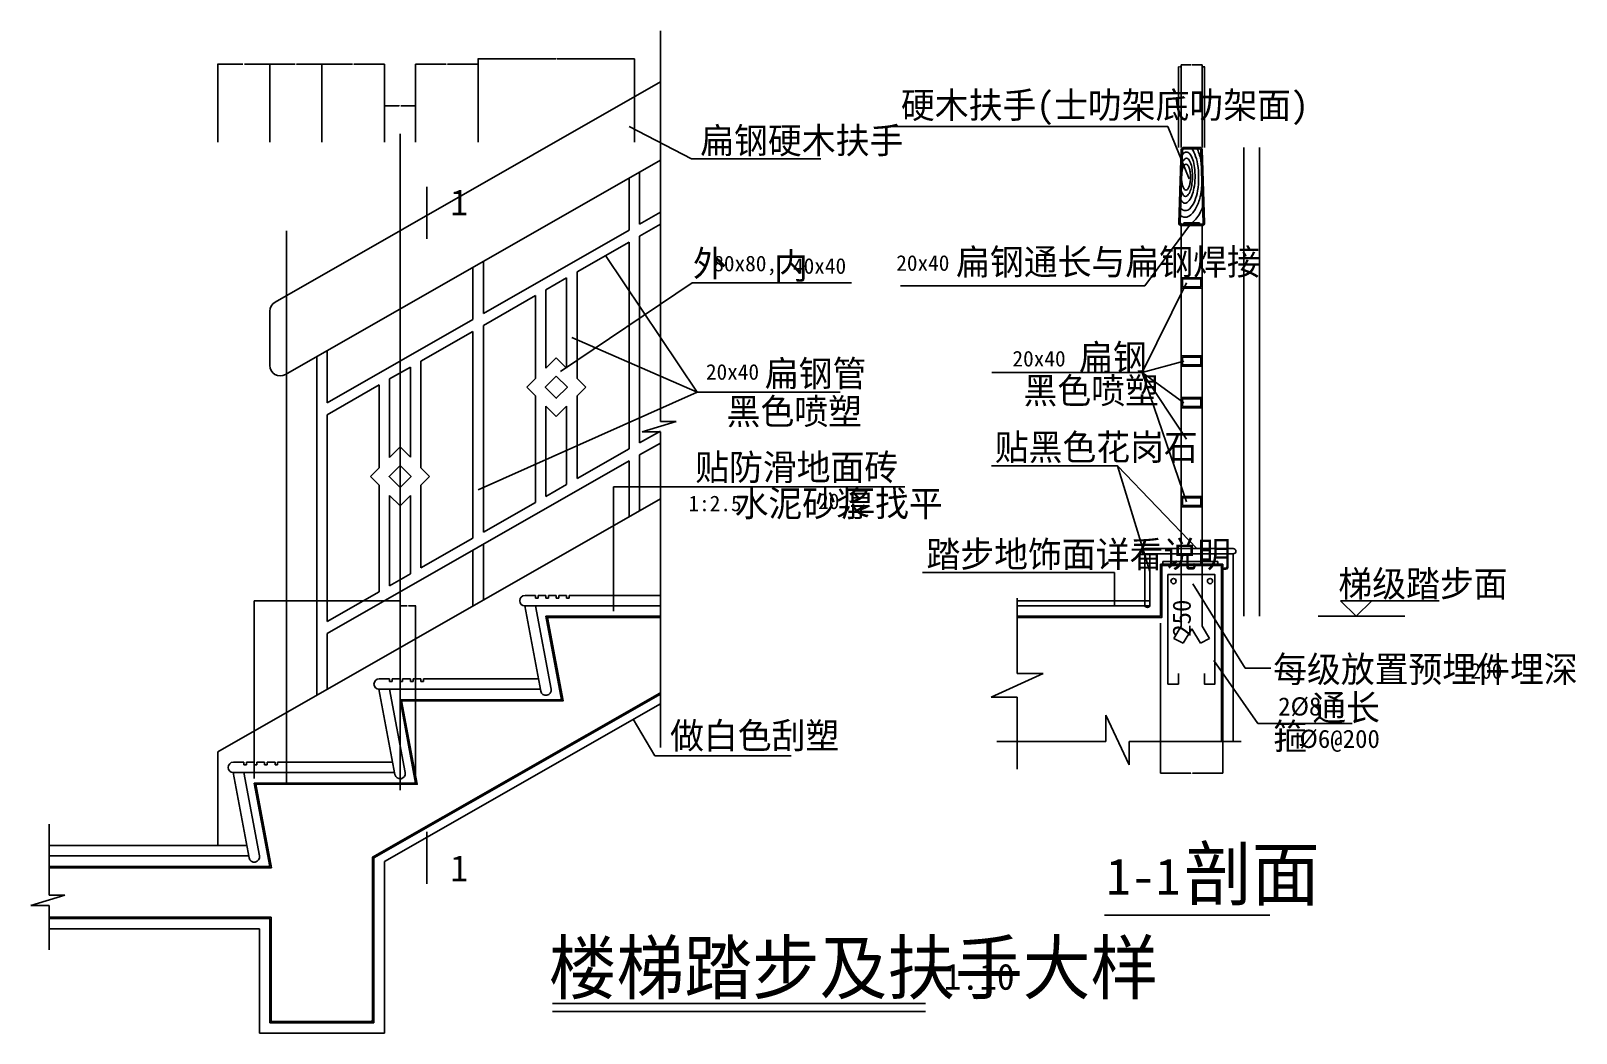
# Model space of a CAD drawing. Header units: metres. Extents: x -5939 to 119, y 80 to 3739.
# Drawn here: x -5939 to -2972, y 80 to 2004 of the extents above; entities that cross this region are included whole.
import ezdxf

# ---------------------------------------------------------------- set-up
doc = ezdxf.new("R2010")
doc.units = ezdxf.units.M
for name, color, linetype in [('LM', 4, 'Continuous'), ('PUB_DIM', 3, 'Continuous'), ('PUB_TEXT', 7, 'Continuous'), ('PUB_WALL', 255, 'Continuous'), ('S_FLOOR', 2, 'Continuous'), ('S_STAIR', 2, 'Continuous'), ('S_SURFACE', 6, 'Continuous'), ('WALL', 254, 'Continuous')]:
    doc.layers.add(name, color=color, linetype=linetype)
doc.dimstyles.get("Standard").update_dxf_attribs({"dimtxt": 2.5, "dimasz": 2.5, "dimexe": 1.25, "dimexo": 0.625, "dimtad": 1, "dimcen": 2.5, "dimazin": 3, "dimtfac": 1, "dimtmove": 0, "dimatfit": 3})
pattern_1 = [(45, (0, 0), (-673.52, 673.52), [])]

# ---------------------------------------------------------------- blocks, each defined once
blk = doc.blocks.new('*D1')
for p, q in [((-5447.73, 720), (-5447.73, 640)), ((-5447.98, 640), (-5448.23, 640)), ((-5447.73, 560), (-5447.73, 640)), ((-5447.73, 640), (-5447.73, 640)), ((-5447.48, 640), (-5447.23, 640))]:
    blk.add_line(p, q)
at = {"layer": 'Defpoints'}
for p in [(-5447.73, 720), (-5447.73, 640), (-5447.73, 560)]:
    blk.add_point(p, dxfattribs=at)
at = {"layer": 'PUB_DIM', "insert": (-5447.73, 641.125), "char_height": 1, "attachment_point": 5}
blk.add_mtext('按设计', dxfattribs=at)
blk = doc.blocks.new('*D2')
for p, q in [((-5371.5, 910), (-5510.25, 910)), ((-5510, 568.82), (-5510, 910)), ((-5229.75, 910), (-5368.5, 910)), ((-5230, 568.82), (-5230, 910))]:
    blk.add_line(p, q)
at = {"layer": 'Defpoints'}
for p in [(-5230, 910), (-5510, 568.82), (-5230, 568.82)]:
    blk.add_point(p, dxfattribs=at)
at = {"layer": 'PUB_DIM', "insert": (-5370, 910), "char_height": 1, "attachment_point": 5}
blk.add_mtext('按设计', dxfattribs=at)
blk = doc.blocks.new('*D3')
for p, q in [((-3770, 867.04), (-3770, 578.67)), ((-3650, 867.04), (-3650, 578.67)), ((-3769.75, 578.67), (-3711.5, 578.67)), ((-3708.5, 578.67), (-3650.25, 578.67))]:
    blk.add_line(p, q)
at = {"layer": 'Defpoints'}
for p in [(-3770, 867.04), (-3650, 867.04), (-3770, 578.67)]:
    blk.add_point(p, dxfattribs=at)
at = {"layer": 'PUB_DIM', "insert": (-3710, 578.67), "char_height": 1, "attachment_point": 5}
blk.add_mtext('120', dxfattribs=at)
blk = doc.blocks.new('*D4')
for p, q in [((-5447.73, 1620), (-5447.73, 1545)), ((-5447.98, 1545), (-5448.23, 1545)), ((-5447.73, 1470), (-5447.73, 1545)), ((-5447.73, 1545), (-5447.73, 1545)), ((-5447.48, 1545), (-5447.23, 1545))]:
    blk.add_line(p, q)
at = {"layer": 'Defpoints'}
for p in [(-5447.73, 1620), (-5447.73, 1545), (-5447.73, 1470)]:
    blk.add_point(p, dxfattribs=at)
at = {"layer": 'PUB_DIM', "insert": (-5447.73, 1546.125), "char_height": 1, "attachment_point": 5}
blk.add_mtext('0', dxfattribs=at)
blk = doc.blocks.new('*D5')
for p, q in [((-5447.73, 1470), (-5447.73, 1420)), ((-5447.98, 1420), (-5448.23, 1420)), ((-5447.73, 1370), (-5447.73, 1420)), ((-5447.73, 1420), (-5447.73, 1420)), ((-5447.48, 1420), (-5447.23, 1420))]:
    blk.add_line(p, q)
at = {"layer": 'Defpoints'}
for p in [(-5447.73, 1470), (-5447.73, 1420), (-5447.73, 1370)]:
    blk.add_point(p, dxfattribs=at)
at = {"layer": 'PUB_DIM', "insert": (-5447.73, 1421.125), "char_height": 1, "attachment_point": 5}
blk.add_mtext('0', dxfattribs=at)
blk = doc.blocks.new('*D6')
for p, q in [((-5447.73, 1370), (-5447.73, 1160)), ((-5447.98, 1160), (-5448.23, 1160)), ((-5447.73, 950), (-5447.73, 1160)), ((-5447.73, 1160), (-5447.73, 1160)), ((-5447.48, 1160), (-5447.23, 1160))]:
    blk.add_line(p, q)
at = {"layer": 'Defpoints'}
for p in [(-5447.73, 1370), (-5447.73, 1160), (-5447.73, 950)]:
    blk.add_point(p, dxfattribs=at)
at = {"layer": 'PUB_DIM', "insert": (-5447.73, 1161.125), "char_height": 1, "attachment_point": 5}
blk.add_mtext('0', dxfattribs=at)
blk = doc.blocks.new('*D7')
for p, q in [((-5447.73, 950), (-5447.73, 885)), ((-5447.98, 885), (-5448.23, 885)), ((-5447.73, 820), (-5447.73, 885)), ((-5447.73, 885), (-5447.73, 885)), ((-5447.48, 885), (-5447.23, 885))]:
    blk.add_line(p, q)
at = {"layer": 'Defpoints'}
for p in [(-5447.73, 950), (-5447.73, 885), (-5447.73, 820)]:
    blk.add_point(p, dxfattribs=at)
at = {"layer": 'PUB_DIM', "insert": (-5447.73, 886.125), "char_height": 1, "attachment_point": 5}
blk.add_mtext('0', dxfattribs=at)
blk = doc.blocks.new('*D8')
for p, q in [((-5447.73, 820), (-5447.73, 770)), ((-5447.98, 770), (-5448.23, 770)), ((-5447.73, 720), (-5447.73, 770)), ((-5447.73, 770), (-5447.73, 770)), ((-5447.48, 770), (-5447.23, 770))]:
    blk.add_line(p, q)
at = {"layer": 'Defpoints'}
for p in [(-5447.73, 820), (-5447.73, 770), (-5447.73, 720)]:
    blk.add_point(p, dxfattribs=at)
at = {"layer": 'PUB_DIM', "insert": (-5447.73, 771.125), "char_height": 1, "attachment_point": 5}
blk.add_mtext('0', dxfattribs=at)
blk = doc.blocks.new('*D9')
for p, q in [((-5447.73, 1620), (-5447.73, 1170)), ((-5447.98, 1170), (-5448.23, 1170)), ((-5447.73, 720), (-5447.73, 1170)), ((-5447.73, 1170), (-5447.73, 1170)), ((-5447.48, 1170), (-5447.23, 1170))]:
    blk.add_line(p, q)
at = {"layer": 'Defpoints'}
for p in [(-5447.73, 1620), (-5447.73, 1170), (-5447.73, 720)]:
    blk.add_point(p, dxfattribs=at)
at = {"layer": 'PUB_DIM', "insert": (-5447.73, 1171.125), "char_height": 1, "attachment_point": 5}
blk.add_mtext('0', dxfattribs=at)
blk = doc.blocks.new('*D10')
for p, q in [((-5216, 900), (-5230.25, 900)), ((-5230, 568.82), (-5230, 900)), ((-5199.75, 900), (-5214, 900)), ((-5200, 568.82), (-5200, 900))]:
    blk.add_line(p, q)
at = {"layer": 'Defpoints'}
for p in [(-5200, 900), (-5230, 568.82), (-5200, 568.82)]:
    blk.add_point(p, dxfattribs=at)
at = {"layer": 'PUB_DIM', "insert": (-5215, 900), "char_height": 1, "attachment_point": 5}
blk.add_mtext('20', dxfattribs=at)
blk = doc.blocks.new('*D11')
for p, q in [((-3688, 1935), (-3690.25, 1935)), ((-3690, 1780), (-3690, 1935)), ((-3684.75, 1935), (-3687, 1935)), ((-3685, 1780), (-3685, 1935))]:
    blk.add_line(p, q)
at = {"layer": 'Defpoints'}
for p in [(-3685, 1935), (-3690, 1780), (-3685, 1780)]:
    blk.add_point(p, dxfattribs=at)
at = {"layer": 'PUB_DIM', "insert": (-3687.5, 1935), "char_height": 1, "attachment_point": 5}
blk.add_mtext('5', dxfattribs=at)
blk = doc.blocks.new('*D12')
for p, q in [((-3711, 1938.67), (-3730.25, 1938.67)), ((-3730, 1780), (-3730, 1938.67)), ((-3689.75, 1938.67), (-3709, 1938.67)), ((-3690, 1780), (-3690, 1938.67))]:
    blk.add_line(p, q)
at = {"layer": 'Defpoints'}
for p in [(-3690, 1938.67), (-3730, 1780), (-3690, 1780)]:
    blk.add_point(p, dxfattribs=at)
at = {"layer": 'PUB_DIM', "insert": (-3710, 1938.67), "char_height": 1, "attachment_point": 5}
blk.add_mtext('40', dxfattribs=at)
blk = doc.blocks.new('*D13')
for p, q in [((-3733, 1935), (-3735.25, 1935)), ((-3735, 1780), (-3735, 1935)), ((-3729.75, 1935), (-3732, 1935)), ((-3730, 1780), (-3730, 1935))]:
    blk.add_line(p, q)
at = {"layer": 'Defpoints'}
for p in [(-3730, 1935), (-3735, 1780), (-3730, 1780)]:
    blk.add_point(p, dxfattribs=at)
at = {"layer": 'PUB_DIM', "insert": (-3732.5, 1935), "char_height": 1, "attachment_point": 5}
blk.add_mtext('5', dxfattribs=at)
blk = doc.blocks.new('*D14')
for p, q in [((-3610, 1780), (-3610, 1705)), ((-3610.25, 1705), (-3610.5, 1705)), ((-3610, 1630), (-3610, 1705)), ((-3610, 1705), (-3610, 1705)), ((-3609.75, 1705), (-3609.5, 1705))]:
    blk.add_line(p, q)
at = {"layer": 'Defpoints'}
for p in [(-3610, 1780), (-3610, 1705), (-3610, 1630)]:
    blk.add_point(p, dxfattribs=at)
at = {"layer": 'PUB_DIM', "insert": (-3610, 1706.125), "char_height": 1, "attachment_point": 5}
blk.add_mtext('0', dxfattribs=at)
blk = doc.blocks.new('*D15')
for p, q in [((-3610, 1630), (-3610, 1580)), ((-3610.25, 1580), (-3610.5, 1580)), ((-3610, 1530), (-3610, 1580)), ((-3610, 1580), (-3610, 1580)), ((-3609.75, 1580), (-3609.5, 1580))]:
    blk.add_line(p, q)
at = {"layer": 'Defpoints'}
for p in [(-3610, 1630), (-3610, 1580), (-3610, 1530)]:
    blk.add_point(p, dxfattribs=at)
at = {"layer": 'PUB_DIM', "insert": (-3610, 1581.125), "char_height": 1, "attachment_point": 5}
blk.add_mtext('0', dxfattribs=at)
blk = doc.blocks.new('*D16')
for p, q in [((-3610, 1530), (-3610, 1320)), ((-3610.25, 1320), (-3610.5, 1320)), ((-3610, 1110), (-3610, 1320)), ((-3610, 1320), (-3610, 1320)), ((-3609.75, 1320), (-3609.5, 1320))]:
    blk.add_line(p, q)
at = {"layer": 'Defpoints'}
for p in [(-3610, 1530), (-3610, 1320), (-3610, 1110)]:
    blk.add_point(p, dxfattribs=at)
at = {"layer": 'PUB_DIM', "insert": (-3610, 1321.125), "char_height": 1, "attachment_point": 5}
blk.add_mtext('0', dxfattribs=at)
blk = doc.blocks.new('*D17')
for p, q in [((-3610, 1110), (-3610, 1045)), ((-3610.25, 1045), (-3610.5, 1045)), ((-3610, 980), (-3610, 1045)), ((-3610, 1045), (-3610, 1045)), ((-3609.75, 1045), (-3609.5, 1045))]:
    blk.add_line(p, q)
at = {"layer": 'Defpoints'}
for p in [(-3610, 1110), (-3610, 1045), (-3610, 980)]:
    blk.add_point(p, dxfattribs=at)
at = {"layer": 'PUB_DIM', "insert": (-3610, 1046.125), "char_height": 1, "attachment_point": 5}
blk.add_mtext('0', dxfattribs=at)
blk = doc.blocks.new('*D18')
for p, q in [((-3610, 980), (-3610, 930)), ((-3610.25, 930), (-3610.5, 930)), ((-3610, 880), (-3610, 930)), ((-3610, 930), (-3610, 930)), ((-3609.75, 930), (-3609.5, 930))]:
    blk.add_line(p, q)
at = {"layer": 'Defpoints'}
for p in [(-3610, 980), (-3610, 930), (-3610, 880)]:
    blk.add_point(p, dxfattribs=at)
at = {"layer": 'PUB_DIM', "insert": (-3610, 931.125), "char_height": 1, "attachment_point": 5}
blk.add_mtext('0', dxfattribs=at)
blk = doc.blocks.new('*D19')
for p, q in [((-3580, 1780), (-3580, 1330)), ((-3580.25, 1330), (-3580.5, 1330)), ((-3580, 880), (-3580, 1330)), ((-3580, 1330), (-3580, 1330)), ((-3579.75, 1330), (-3579.5, 1330))]:
    blk.add_line(p, q)
at = {"layer": 'Defpoints'}
for p in [(-3580, 1780), (-3580, 1330), (-3580, 880)]:
    blk.add_point(p, dxfattribs=at)
at = {"layer": 'PUB_DIM', "insert": (-3580, 1331.125), "char_height": 1, "attachment_point": 5}
blk.add_mtext('0', dxfattribs=at)
blk = doc.blocks.new('*D20')
for p, q in [((-4931, 1950), (-5080.25, 1950)), ((-5080, 1790), (-5080, 1950)), ((-4779.75, 1950), (-4929, 1950)), ((-4780, 1790), (-4780, 1950))]:
    blk.add_line(p, q)
at = {"layer": 'Defpoints'}
for p in [(-4780, 1950), (-5080, 1790), (-4780, 1790)]:
    blk.add_point(p, dxfattribs=at)
at = {"layer": 'PUB_DIM', "insert": (-4930, 1950), "char_height": 1, "attachment_point": 5}
blk.add_mtext('级宽', dxfattribs=at)
blk = doc.blocks.new('*D21')
for p, q in [((-5141.5, 1940), (-5200.25, 1940)), ((-5200, 1790), (-5200, 1940)), ((-5079.75, 1940), (-5138.5, 1940)), ((-5080, 1790), (-5080, 1940))]:
    blk.add_line(p, q)
at = {"layer": 'Defpoints'}
for p in [(-5080, 1940), (-5200, 1790), (-5080, 1790)]:
    blk.add_point(p, dxfattribs=at)
at = {"layer": 'PUB_DIM', "insert": (-5140, 1940), "char_height": 1, "attachment_point": 5}
blk.add_mtext('110', dxfattribs=at)
blk = doc.blocks.new('*D22')
for p, q in [((-5231.5, 1860), (-5260.25, 1860)), ((-5260, 1790), (-5260, 1860)), ((-5199.75, 1860), (-5228.5, 1860)), ((-5200, 1790), (-5200, 1860))]:
    blk.add_line(p, q)
at = {"layer": 'Defpoints'}
for p in [(-5200, 1860), (-5260, 1790), (-5200, 1790)]:
    blk.add_point(p, dxfattribs=at)
at = {"layer": 'PUB_DIM', "insert": (-5230, 1860), "char_height": 1, "attachment_point": 5}
blk.add_mtext('按设计', dxfattribs=at)
blk = doc.blocks.new('*D23')
for p, q in [((-5321.5, 1940), (-5380.25, 1940)), ((-5380, 1790), (-5380, 1940)), ((-5259.75, 1940), (-5318.5, 1940)), ((-5260, 1790), (-5260, 1940))]:
    blk.add_line(p, q)
at = {"layer": 'Defpoints'}
for p in [(-5260, 1940), (-5380, 1790), (-5260, 1790)]:
    blk.add_point(p, dxfattribs=at)
at = {"layer": 'PUB_DIM', "insert": (-5320, 1940), "char_height": 1, "attachment_point": 5}
blk.add_mtext('110', dxfattribs=at)
blk = doc.blocks.new('*D24')
for p, q in [((-5431.5, 1940), (-5480.25, 1940)), ((-5480, 1790), (-5480, 1940)), ((-5379.75, 1940), (-5428.5, 1940)), ((-5380, 1790), (-5380, 1940))]:
    blk.add_line(p, q)
at = {"layer": 'Defpoints'}
for p in [(-5380, 1940), (-5480, 1790), (-5380, 1790)]:
    blk.add_point(p, dxfattribs=at)
at = {"layer": 'PUB_DIM', "insert": (-5430, 1940), "char_height": 1, "attachment_point": 5}
blk.add_mtext('100', dxfattribs=at)
blk = doc.blocks.new('*D25')
for p, q in [((-5531.5, 1940), (-5580.25, 1940)), ((-5580, 1790), (-5580, 1940)), ((-5479.75, 1940), (-5528.5, 1940)), ((-5480, 1790), (-5480, 1940))]:
    blk.add_line(p, q)
at = {"layer": 'Defpoints'}
for p in [(-5480, 1940), (-5580, 1790), (-5480, 1790)]:
    blk.add_point(p, dxfattribs=at)
at = {"layer": 'PUB_DIM', "insert": (-5530, 1940), "char_height": 1, "attachment_point": 5}
blk.add_mtext('100', dxfattribs=at)

msp = doc.modelspace()

# ---------------------------------------------------------------- hatches: boundary and pattern name
at = {"layer": 'S_SURFACE'}
h = msp.add_hatch(dxfattribs=at)
h.set_pattern_fill('AN31C', scale=300)
h.set_pattern_definition(pattern_1)
h.paths.add_polyline_path([(-3650, 849.42), (-3690, 913.58), (-3690, 861.38), (-3675.51, 837.24), (-3693.22, 828.39), (-3709.73, 855.92), (-3726.37, 828.19), (-3744.49, 837.24), (-3730, 861.38), (-3730, 980), (-3770, 980), (-3770, 880), (-4045, 880), (-4045, 770), (-3995, 770), (-4095, 725), (-4045, 725), (-4045, 640), (-3875, 640), (-3875, 690), (-3830, 595), (-3830, 640), (-3650, 640)])
h.paths.add_polyline_path([(-3650, 980), (-3690, 980), (-3690, 913.58), (-3650, 849.42)])
h = msp.add_hatch(dxfattribs=at)
h.set_pattern_fill('AR-SAND', scale=10)
h.paths.add_polyline_path([(-4970, 900), (-4940, 740, -1), (-4959.66, 736.31), (-4960.35, 740), (-5250, 740), (-5220, 580, -1), (-5239.66, 576.31), (-5240.35, 580), (-5530, 580), (-5500, 420, -1), (-5519.66, 416.31), (-5520.35, 420), (-5903.72, 420), (-5903.72, 400), (-5480, 400), (-5510, 560), (-5200, 560), (-5230, 720), (-4920, 720), (-4950, 880), (-4730, 880), (-4730, 900)])
h = msp.add_hatch(dxfattribs=at)
h.set_pattern_fill('AN31C', scale=300)
h.set_pattern_definition(pattern_1)
h.paths.add_polyline_path([(-5280, 416.25), (-4730, 730.54), (-4730, 880), (-4950, 880), (-4920, 720), (-5230, 720), (-5200, 560), (-5510, 560), (-5480, 400), (-5903.72, 400), (-5903.72, 345), (-5873.72, 345), (-5938.72, 325), (-5903.72, 325), (-5903.72, 300), (-5480, 300), (-5480, 100), (-5280, 100)])
h = msp.add_hatch(dxfattribs=at)
h.set_pattern_fill('AR-SAND', scale=10)
h.paths.add_polyline_path([(-4851.78, 642.52), (-4859.95, 656.28), (-5280, 416.25), (-5280, 100), (-5480, 100), (-5480, 300), (-5903.72, 300), (-5903.72, 280), (-5500, 280), (-5500, 80), (-5260, 80), (-5260, 409.25)])
h.paths.add_polyline_path([(-4730, 712.11), (-4730, 730.54), (-4859.95, 656.28), (-4851.78, 642.52)])

# ---------------------------------------------------------------- linework, layer by layer
for points in [[(-3877.14, 306.59), (-3560, 306.59)], [(-4937.14, 136.59), (-4220.82, 136.59)], [(-4937.14, 121.45), (-4220.82, 121.45)]]:
    msp.add_lwpolyline(points)
at = {"layer": 'LM'}
for p in [(-4730, 1105.71), (-5580, 440)]:
    msp.add_line(p, (-5580, 620), dxfattribs=at)
msp.add_lwpolyline([(-3402.05, 674.15), (-3582.84, 674.15), (-3667.36, 795.02)], dxfattribs=at)
at = {"layer": 'PUB_DIM'}
for p, q in [((-3234.84, 910), (-3424.08, 910)), ((-3394.08, 880), (-3424.08, 910)), ((-3364.08, 910), (-3394.08, 880)), ((-3300.85, 880), (-3466.88, 880))]:
    msp.add_line(p, q, dxfattribs=at)
for points in [[(-5178.43, 1704.52), (-5178.43, 1604.52)], [(-5178.43, 366.56), (-5178.43, 466.56)]]:
    msp.add_lwpolyline(points, dxfattribs=at)
at = {"layer": 'PUB_WALL'}
msp.add_lwpolyline([(-3694.84, 1777.5), (-3725, 1777.5, 0.4), (-3727.5, 1775.09), (-3732.33, 1635.09, 0.42), (-3729.83, 1632.5), (-3690.17, 1632.5, 0.42), (-3687.67, 1635.08), (-3692.34, 1775.08, 0.4)], format="xyb", close=True, dxfattribs=at)
for points in [[(-3727.5, 1512.5), (-3727.5, 1527.5), (-3692.5, 1527.5), (-3692.5, 1512.5)], [(-3727.5, 1377.5), (-3692.5, 1377.5), (-3692.5, 1362.5), (-3727.5, 1362.5)], [(-3727.5, 1282.5), (-3727.5, 1297.5), (-3692.5, 1297.5), (-3692.5, 1282.5)], [(-3727.5, 1092.5), (-3727.5, 1107.5), (-3692.5, 1107.5), (-3692.5, 1092.5)]]:
    msp.add_lwpolyline(points, close=True, dxfattribs=at)
for points in [[(-4045, 877.5), (-3767.5, 877.5), (-3767.5, 977.5), (-3652.5, 977.5), (-3652.5, 640)], [(-4730, 877.5), (-4946.99, 877.5), (-4916.99, 717.5), (-5226.99, 717.5), (-5196.99, 557.5), (-5506.99, 557.5), (-5476.99, 397.5), (-5903.72, 397.5)], [(-4730, 877.5), (-4946.99, 877.5), (-4916.99, 717.5), (-5226.99, 717.5), (-5196.99, 557.5), (-5506.99, 557.5), (-5476.99, 397.5), (-5903.72, 397.5)], [(-4730, 877.5), (-4946.99, 877.5), (-4916.99, 717.5), (-5226.99, 717.5), (-5196.99, 557.5), (-5506.99, 557.5), (-5476.99, 397.5), (-5903.72, 397.5)], [(-4731.24, 732.71), (-5282.5, 417.7), (-5282.5, 102.5), (-5477.5, 102.5), (-5477.5, 302.5), (-5903.72, 302.5)]]:
    msp.add_lwpolyline(points, dxfattribs=at)
at = {"layer": 'S_FLOOR'}
for p, q in [((-3730, 1775.17), (-3734.82, 1635.17)), ((-3694.84, 1780), (-3725, 1780)), ((-3685.18, 1635.17), (-3689.84, 1775.17)), ((-3729.83, 1630), (-3690.17, 1630)), ((-3730, 1530), (-3690, 1530)), ((-3730, 1510), (-3730, 1530)), ((-3690, 1530), (-3690, 1510)), ((-3690, 1510), (-3730, 1510)), ((-3730, 1360), (-3730, 1380)), ((-3730, 1380), (-3690, 1380)), ((-3690, 1380), (-3690, 1360)), ((-3690, 1360), (-3730, 1360)), ((-3730, 1300), (-3690, 1300)), ((-3730, 1280), (-3730, 1300)), ((-3690, 1280), (-3730, 1280)), ((-3690, 1300), (-3690, 1280)), ((-3730, 1110), (-3690, 1110)), ((-3730, 1090), (-3730, 1110)), ((-3690, 1110), (-3690, 1090)), ((-3690, 1090), (-3730, 1090)), ((-3770, 980), (-3770, 880)), ((-3650, 980), (-3770, 980)), ((-3650, 980), (-3650, 640)), ((-4045, 880), (-3770, 880))]:
    msp.add_line(p, q, dxfattribs=at)
for centre, start, end in [((-3725, 1775), 90, 178.03), ((-3694.84, 1775), 1.91, 90), ((-3729.83, 1635), 178.03, 270), ((-3690.17, 1635), 270, 1.91)]:
    msp.add_arc(centre, 5, start, end, dxfattribs=at)
at = {"layer": 'S_STAIR'}
for p, q in [((-4950, 880), (-4920, 720)), ((-4730, 880), (-4950, 880)), ((-5280, 416.25), (-4730, 730.54)), ((-5230, 720), (-5200, 560)), ((-4920, 720), (-5230, 720)), ((-5200, 560), (-5510, 560)), ((-5510, 560), (-5480, 400)), ((-5280, 100), (-5280, 416.25)), ((-5480, 400), (-5903.72, 400)), ((-5480, 300), (-5903.72, 300)), ((-5480, 300), (-5480, 100)), ((-5480, 100), (-5280, 100))]:
    msp.add_line(p, q, dxfattribs=at)
at = {"layer": 'S_SURFACE'}
for p, q in [((-4730, 1254.11), (-4730, 2003.69)), ((-4730, 1905.71), (-5469.92, 1482.9)), ((-4670, 1758.02), (-4790, 1820)), ((-3755.75, 1820), (-4295, 1820)), ((-3755.75, 1820), (-3715, 1720)), ((-5230, 1806), (-5230, 546)), ((-4730, 1755.71), (-5450.08, 1344.24)), ((-4422.28, 1758.02), (-4670, 1758.02)), ((-4790, 1721.43), (-4790, 1621.43)), ((-4770, 1732.86), (-4770, 1632.86)), ((-4730, 1655.71), (-4770, 1632.86)), ((-4730, 1632.68), (-4770, 1609.82)), ((-3800, 1514.17), (-3710, 1635)), ((-3725, 1635), (-3695, 1635)), ((-3725, 1630), (-3725, 1635)), ((-3695, 1635), (-3695, 1630)), ((-4790, 1621.43), (-5070, 1461.43)), ((-4770, 1609.82), (-4770, 1212.86)), ((-3730, 1630), (-3730, 1010)), ((-3695, 1630), (-3725, 1630)), ((-3690, 1630), (-3690, 1010)), ((-4790, 1598.39), (-4890, 1541.25)), ((-4790, 1598.39), (-4790, 1201.43)), ((-5090, 1550), (-5090, 1450)), ((-5070, 1561.43), (-5070, 1461.43)), ((-4659.27, 1310.27), (-4835.62, 1572.33)), ((-4910, 1529.82), (-4950, 1506.96)), ((-4668.78, 1519.87), (-4921.87, 1349.93)), ((-4910, 1356.63), (-4910, 1529.82)), ((-4890, 1336.63), (-4890, 1541.25)), ((-4668.78, 1519.87), (-4363.1, 1519.87)), ((-4269.05, 1514.17), (-3800, 1514.17)), ((-3720, 1520), (-3805.22, 1347.78)), ((-4970, 1495.54), (-5070, 1438.39)), ((-4970, 1336.33), (-4970, 1495.54)), ((-4950, 1506.96), (-4950, 1356.33)), ((-5480, 1361.61), (-5480, 1465.54)), ((-5090, 1450), (-5370, 1290)), ((-5090, 1426.96), (-5190, 1369.82)), ((-5090, 1426.96), (-5090, 1030)), ((-5070, 1438.39), (-5070, 1041.43)), ((-4659.27, 1310.27), (-4899.78, 1415.22)), ((-5390, 1378.57), (-5390, 728.57)), ((-5370, 1290), (-5370, 1390)), ((-5190, 1165.2), (-5190, 1369.82)), ((-4929.85, 1376.48), (-4950, 1356.33)), ((-4910, 1356.63), (-4929.85, 1376.48)), ((-3805.22, 1347.78), (-3725, 1370)), ((-5210, 1358.39), (-5250, 1335.54)), ((-5250, 1335.54), (-5250, 1184.9)), ((-5210, 1185.2), (-5210, 1358.39)), ((-4970, 1336.33), (-4986.42, 1319.91)), ((-4873.28, 1319.91), (-4890, 1336.63)), ((-3805.22, 1347.78), (-4093.7, 1347.78)), ((-3720, 1220), (-3805.22, 1347.78)), ((-3805.22, 1347.78), (-3725, 1290)), ((-3805.22, 1347.78), (-3720, 1100)), ((-5270, 1324.11), (-5370, 1266.96)), ((-5270, 1164.9), (-5270, 1324.11)), ((-4659.27, 1310.27), (-5079.79, 1122.66)), ((-4986.42, 1319.91), (-4970, 1303.49)), ((-4890, 1303.2), (-4873.28, 1319.91)), ((-4659.27, 1310.27), (-4384.91, 1310.27)), ((-4970, 1098.57), (-4970, 1303.49)), ((-4950, 1283.49), (-4929.85, 1263.34)), ((-4950, 1283.49), (-4950, 1110)), ((-4929.85, 1263.34), (-4910, 1283.2)), ((-4910, 1132.86), (-4910, 1283.2)), ((-4890, 1144.29), (-4890, 1303.2)), ((-5370, 870), (-5370, 1266.96)), ((-4765, 1234.11), (-4700, 1254.11)), ((-4700, 1254.11), (-4730, 1254.11)), ((-4730, 1235.71), (-4770, 1212.86)), ((-4730, 1234.11), (-4765, 1234.11)), ((-4730, 628.33), (-4730, 1234.11)), ((-5229.85, 1205.05), (-5250, 1184.9)), ((-5210, 1185.2), (-5229.85, 1205.05)), ((-4790, 1201.43), (-4890, 1144.29)), ((-4730, 1212.68), (-4770, 1189.82)), ((-4770, 1189.82), (-4770, 1082.86)), ((-4790, 1178.39), (-5370, 846.96)), ((-5270, 1164.9), (-5286.42, 1148.48)), ((-5173.28, 1148.48), (-5190, 1165.2)), ((-4790, 1178.39), (-4790, 1071.43)), ((-3852.21, 1168.93), (-4094.57, 1168.93)), ((-3852.21, 1168.93), (-3790, 966)), ((-3700, 1010), (-3852.21, 1168.93)), ((-5286.42, 1148.48), (-5270, 1132.06)), ((-5270, 927.14), (-5270, 1132.06)), ((-5190, 1131.77), (-5173.28, 1148.48)), ((-5190, 972.86), (-5190, 1131.77)), ((-4910, 1132.86), (-4950, 1110)), ((-4260.73, 1128.35), (-4820, 1128.35)), ((-4820, 890), (-4820, 1128.35)), ((-5250, 1112.06), (-5250, 938.57)), ((-5250, 1112.06), (-5229.85, 1091.91)), ((-5229.85, 1091.91), (-5210, 1111.77)), ((-5210, 961.43), (-5210, 1111.77)), ((-4970, 1098.57), (-5070, 1041.43)), ((-5090, 1030), (-5190, 972.86)), ((-5070, 1018.39), (-5070, 911.43)), ((-3630, 1010), (-3800, 1010)), ((-3730, 1010), (-3730, 861.38)), ((-3690, 1010), (-3690, 861.38)), ((-5090, 1006.96), (-5090, 900)), ((-3630, 1000), (-3800, 1000)), ((-3800, 1000), (-3800, 902)), ((-3790, 902), (-3790, 1000)), ((-3765, 985), (-3660, 985)), ((-3765, 980), (-3765, 985)), ((-3660, 985), (-3660, 980)), ((-3630, 640), (-3630, 1000)), ((-5210, 961.43), (-5250, 938.57)), ((-4226.62, 964.18), (-3858.42, 964.18)), ((-3858.42, 964.18), (-3858.42, 900)), ((-5270, 927.14), (-5370, 870)), ((-4990, 920), (-4970, 920)), ((-4970, 920), (-4970, 915)), ((-4965, 920), (-4950, 920)), ((-4965, 915), (-4965, 920)), ((-4950, 920), (-4950, 915)), ((-4945, 915), (-4945, 920)), ((-4945, 920), (-4930, 920)), ((-4930, 920), (-4930, 915)), ((-4925, 920), (-4910, 920)), ((-4925, 915), (-4925, 920)), ((-4910, 920), (-4910, 915)), ((-4730, 920), (-4905, 920)), ((-4905, 915), (-4905, 920)), ((-3606.97, 780.4), (-3707.92, 942.32)), ((-4990.35, 900.01), (-4959.66, 736.31)), ((-4730, 900), (-4990, 900)), ((-4970, 915), (-4965, 915)), ((-4970, 900), (-4940, 740)), ((-4950, 915), (-4945, 915)), ((-4930, 915), (-4925, 915)), ((-4910, 915), (-4905, 915)), ((-4045, 915), (-4045, 770)), ((-4045, 910), (-3790, 910)), ((-4045, 900), (-3789.58, 900)), ((-3790.42, 900), (-3790, 900)), ((-3730, 861.38), (-3744.49, 837.24)), ((-3690, 861.38), (-3675.51, 837.24)), ((-5370, 740), (-5370, 846.96)), ((-3744.49, 837.24), (-3726.37, 828.19)), ((-3726.37, 828.19), (-3709.73, 855.92)), ((-3693.22, 828.39), (-3709.73, 855.92)), ((-3675.51, 837.24), (-3693.22, 828.39)), ((-3558.2, 780.4), (-3606.97, 780.4)), ((-5270, 760), (-5250, 760)), ((-5250, 760), (-5250, 755)), ((-5250, 755), (-5245, 755)), ((-5245, 760), (-5230, 760)), ((-5245, 755), (-5245, 760)), ((-5230, 760), (-5230, 755)), ((-5230, 755), (-5225, 755)), ((-5225, 760), (-5210, 760)), ((-5225, 755), (-5225, 760)), ((-5210, 760), (-5210, 755)), ((-5210, 755), (-5205, 755)), ((-5205, 760), (-5190, 760)), ((-5205, 755), (-5205, 760)), ((-5190, 760), (-5190, 755)), ((-5190, 755), (-5185, 755)), ((-4964.1, 760), (-5185, 760)), ((-5185, 755), (-5185, 760)), ((-3995, 770), (-4095, 725)), ((-4045, 770), (-3995, 770)), ((-5270.35, 740.01), (-5239.66, 576.31)), ((-4960.35, 740), (-5270, 740)), ((-5260, 409.25), (-4730, 712.11)), ((-5250, 740), (-5220, 580)), ((-4095, 725), (-4045, 725)), ((-4045, 725), (-4045, 586.67)), ((-3875, 690), (-3830, 595)), ((-3875, 640), (-3875, 690)), ((-4740.48, 612.37), (-4782.03, 682.38)), ((-4084.31, 640), (-3875, 640)), ((-3830, 640), (-3615, 640)), ((-3830, 595), (-3830, 640)), ((-5550, 600), (-5530, 600)), ((-5530, 600), (-5530, 595)), ((-5530, 595), (-5525, 595)), ((-5525, 595), (-5525, 600)), ((-5525, 600), (-5510, 600)), ((-5510, 600), (-5510, 595)), ((-5510, 595), (-5505, 595)), ((-5505, 600), (-5490, 600)), ((-5505, 595), (-5505, 600)), ((-5490, 600), (-5490, 595)), ((-5490, 595), (-5485, 595)), ((-5485, 595), (-5485, 600)), ((-5485, 600), (-5470, 600)), ((-5470, 600), (-5470, 595)), ((-5470, 595), (-5465, 595)), ((-5244.1, 600), (-5465, 600)), ((-5465, 595), (-5465, 600)), ((-4740.48, 612.37), (-4478.87, 612.37)), ((-5550.35, 580.01), (-5519.66, 416.31)), ((-5240.35, 580), (-5550, 580)), ((-5530, 580), (-5500, 420)), ((-5903.72, 345), (-5903.72, 480.94)), ((-5524.1, 440), (-5903.72, 440)), ((-5520.35, 420), (-5903.72, 420)), ((-5260, 80), (-5260, 409.25)), ((-5938.72, 325), (-5873.72, 345)), ((-5873.72, 345), (-5903.72, 345)), ((-5903.72, 325), (-5938.72, 325)), ((-5903.72, 240), (-5903.72, 325)), ((-5500, 280), (-5903.72, 280)), ((-5500, 280), (-5500, 80)), ((-5500, 80), (-5260, 80))]:
    msp.add_line(p, q, dxfattribs=at)
for points in [[(-3708.4, 1722.33, 0.03), (-3709.03, 1737.37, 0.05), (-3711.3, 1748.35, 0.09), (-3715.99, 1757.41, 0.23), (-3719.77, 1759.33, 0.23), (-3723.65, 1757.62, 0.09), (-3728.83, 1748.84, 0.03), (-3731.18, 1740.81, 0.03)], [(-3703.52, 1721.63, 0.04), (-3704.43, 1741.72, 0.05), (-3707.71, 1756.45, 0.09), (-3714.36, 1768.48, 0.22), (-3719.88, 1771.18, 0.22), (-3725.55, 1768.81, 0.06), (-3730.44, 1762.23, 0.05)], [(-3696.53, 1722.33, 0.04), (-3698.66, 1748.21, 0.05), (-3703.95, 1767.21, 0.08), (-3711.6, 1780, 0.2)], [(-3689.55, 1722.33, 0.04), (-3692.08, 1753.43, 0.06), (-3698.72, 1776.38, 0.02), (-3700.38, 1780, 0.2)], [(-3734.24, 1652.02, 0.01), (-3732.76, 1650.5, 0.2), (-3722.26, 1646.15, 0.2), (-3711.71, 1650.39, 0.1), (-3699.3, 1668.39, 0.06), (-3692.42, 1691.27, 0.04), (-3689.55, 1722.33, 0.04)], [(-3733.74, 1666.74, 0.03), (-3729.98, 1662.33, 0.2), (-3721.84, 1658.87, 0.2), (-3713.71, 1662.33, 0.1), (-3703.95, 1677.46, 0.05), (-3698.66, 1696.45, 0.04), (-3696.53, 1722.33, 0.04)], [(-3733.16, 1683.46, 0.06), (-3728.29, 1675.83, 0.22), (-3722.76, 1673.13, 0.22), (-3717.09, 1675.51, 0.09), (-3709.75, 1687.12, 0.05), (-3705.6, 1701.64, 0.04), (-3703.52, 1721.63, 0.04)], [(-3732.37, 1706.4, 0.04), (-3730.29, 1697.01, 0.09), (-3725.61, 1687.96, 0.23), (-3721.83, 1686.03, 0.23), (-3717.95, 1687.74, 0.09), (-3712.76, 1696.52, 0.05), (-3709.87, 1707.35, 0.03), (-3708.4, 1722.33, 0.03)], [(-3709.65, 1635, 0.04), (-3706.78, 1637.27, 0.1), (-3691.45, 1659.15, 0.03), (-3686.44, 1672.99, 0.05)], [(-3734.77, 1636.74), (-3734.72, 1636.69, 0.13), (-3725, 1631.96, 0.19)]]:
    msp.add_lwpolyline(points, format="xyb", dxfattribs=at)
msp.add_lwpolyline([(-3712.24, 1723.03, 0.04), (-3712.97, 1733.21, 0.05), (-3714.75, 1740.61, 0.09), (-3718.14, 1746.65, 0.22), (-3720.8, 1747.89, 0.22), (-3723.45, 1746.65, 0.09), (-3726.85, 1740.61, 0.05), (-3728.63, 1733.21, 0.04), (-3729.35, 1723.03, 0.04), (-3728.63, 1712.85, 0.05), (-3726.85, 1705.45, 0.09), (-3723.45, 1699.42, 0.22), (-3720.8, 1698.17, 0.22), (-3718.14, 1699.42, 0.09), (-3714.75, 1705.45, 0.05), (-3712.97, 1712.85, 0.04)], format="xyb", close=True, dxfattribs=at)
for points in [[(-4929.85, 1341.12), (-4951.07, 1319.91), (-4929.85, 1298.7), (-4908.64, 1319.91)], [(-5229.85, 1169.7), (-5251.07, 1148.48), (-5229.85, 1127.27), (-5208.64, 1148.48)]]:
    msp.add_lwpolyline(points, close=True, dxfattribs=at)
for centre, radius, start, end in [((-5460, 1465.54), 20, 119.74, 180), ((-5460, 1361.61), 20, 180, 299.74), ((-3800, 1005), 5, 90, 270), ((-3630, 1005), 5, 270, 90), ((-4990, 910), 10, 90, 270), ((-3795, 902), 5, 180, 0), ((-5270, 750), 10, 90, 270), ((-4949.83, 738.16), 10, 190.62, 10.62), ((-5550, 590), 10, 90, 270), ((-5229.83, 578.16), 10, 190.62, 10.62), ((-5509.83, 418.16), 10, 190.62, 10.62)]:
    msp.add_arc(centre, radius, start, end, dxfattribs=at)
at = {"layer": 'WALL'}
msp.add_lwpolyline([(-3735.43, 770), (-3735.43, 750), (-3755.43, 750), (-3755.43, 960), (-3665.43, 960), (-3665.43, 750), (-3685.43, 750), (-3685.43, 770)], dxfattribs=at)
for centre in [(-3744.66, 947.64), (-3674.66, 947.64)]:
    msp.add_circle(centre, 5, dxfattribs=at)

# ---------------------------------------------------------------- texts
at = {"layer": 'PUB_DIM'}
for p in [(-5133.19, 1649.52), (-5133.19, 371.56)]:
    msp.add_text('1', height=50, dxfattribs=at).set_placement(p)
at = {"layer": 'PUB_TEXT'}
for s, height, p in [('硬木扶手(士叻架底叻架面)', 50, (-4268.17, 1836.23)), ('扁钢硬木扶手', 50, (-4653.55, 1768.37)), ('外', 50, (-4667.67, 1532.28)), ('内', 50, (-4511.94, 1527.51)), ('20x40', 30, (-4277.15, 1543.2)), ('扁钢通长与扁钢焊接', 50, (-4162.36, 1535.35)), ('80x80,', 30, (-4628.49, 1542.28)), ('40x40', 30, (-4475.4, 1537.51)), ('扁钢', 50, (-3926.14, 1352.15)), ('扁钢管', 50, (-4529.61, 1321.07)), ('20x40', 30, (-4054.01, 1359.55)), ('20x40', 30, (-4642.59, 1334.14)), ('黑色喷塑', 50, (-4032.89, 1288.3)), ('黑色喷塑', 50, (-4602.89, 1248.3)), ('贴黑色花岗石', 50, (-4088.06, 1179.7)), ('贴防滑地面砖', 50, (-4663.36, 1141.29)), ('水泥砂浆', 50, (-4587.61, 1071.68)), ('厚找平', 50, (-4382.81, 1071.68)), ('1:2.5', 30, (-4676.1, 1081.68)), ('20', 30, (-4427.19, 1085.81)), ('踏步地饰面详看说明', 50, (-4219.2, 974.1)), ('梯级踏步面', 50, (-3428.27, 917.5)), ('每级放置预埋件埋深', 50, (-3553.67, 753.4)), ('200', 30, (-3174.69, 760.17)), ('2%%c8', 35, (-3543.83, 689.55)), ('通长', 50, (-3478.46, 679.64)), ('做白色刮塑', 50, (-4711.53, 625.92)), ('箍', 50, (-3553.46, 624.64)), ('%%c6@200', 35, (-3502.94, 627.36)), ('剖面', 100, (-3724.27, 335.51)), ('1-1', 70, (-3874.27, 345.51)), ('楼梯踏步及扶手大样', 100, (-4944.27, 155.51)), ('1:10', 50, (-4185.91, 163.17))]:
    msp.add_text(s, height=height, dxfattribs=at).set_placement(p)
msp.add_text('250', height=35, rotation=90, dxfattribs=at).set_placement((-3711.6, 840.66))

# ---------------------------------------------------------------- dimensions: what is measured, and where the dimension line sits
at = {"layer": 'PUB_DIM'}
for base, p1, p2, picture, middle in [((-5480, 1940), (-5480, 1790), (-5580, 1790), '*D25', (-5530, 1940)), ((-5380, 1940), (-5380, 1790), (-5480, 1790), '*D24', (-5430, 1940)), ((-3730, 1935), (-3730, 1780), (-3735, 1780), '*D13', (-3732.5, 1935)), ((-3690, 1938.67), (-3690, 1780), (-3730, 1780), '*D12', (-3710, 1938.67)), ((-3685, 1935), (-3685, 1780), (-3690, 1780), '*D11', (-3687.5, 1935)), ((-3610, 1705), (-3610, 1780), (-3610, 1630), '*D14', (-3610, 1706.125)), ((-3580, 1330), (-3580, 880), (-3580, 1780), '*D19', (-3580, 1331.125)), ((-5447.73, 1545), (-5447.73, 1620), (-5447.73, 1470), '*D4', (-5447.73, 1546.125)), ((-5447.73, 1170), (-5447.73, 1620), (-5447.73, 720), '*D9', (-5447.73, 1171.125)), ((-3610, 1580), (-3610, 1630), (-3610, 1530), '*D15', (-3610, 1581.125)), ((-3610, 1320), (-3610, 1530), (-3610, 1110), '*D16', (-3610, 1321.125)), ((-5447.73, 1420), (-5447.73, 1470), (-5447.73, 1370), '*D5', (-5447.73, 1421.125)), ((-5447.73, 1160), (-5447.73, 1370), (-5447.73, 950), '*D6', (-5447.73, 1161.125)), ((-3610, 1045), (-3610, 1110), (-3610, 980), '*D17', (-3610, 1046.125)), ((-3610, 930), (-3610, 980), (-3610, 880), '*D18', (-3610, 931.125)), ((-5447.73, 885), (-5447.73, 950), (-5447.73, 820), '*D7', (-5447.73, 886.125)), ((-3770, 578.67), (-3770, 867.04), (-3650, 867.04), '*D3', (-3710, 578.67)), ((-5447.73, 770), (-5447.73, 820), (-5447.73, 720), '*D8', (-5447.73, 771.125))]:
    dim = msp.add_linear_dim(base=base, p1=p1, p2=p2, dimstyle='Standard', dxfattribs=at)
    dim.commit()
    dim.dimension.update_dxf_attribs({"geometry": picture, "text_midpoint": middle})
for base, p1, p2, text, picture, middle in [((-5260, 1940), (-5260, 1790), (-5380, 1790), '110', '*D23', (-5320, 1940)), ((-5080, 1940), (-5080, 1790), (-5200, 1790), '110', '*D21', (-5140, 1940)), ((-4780, 1950), (-4780, 1790), (-5080, 1790), '级宽', '*D20', (-4930, 1950)), ((-5200, 1860), (-5200, 1790), (-5260, 1790), '按设计', '*D22', (-5230, 1860)), ((-5230, 910), (-5230, 568.82), (-5510, 568.82), '按设计', '*D2', (-5370, 910)), ((-5200, 900), (-5200, 568.82), (-5230, 568.82), '20', '*D10', (-5215, 900)), ((-5447.73, 640), (-5447.73, 720), (-5447.73, 560), '按设计', '*D1', (-5447.73, 641.125))]:
    dim = msp.add_linear_dim(base=base, p1=p1, p2=p2, text=text, dimstyle='Standard', dxfattribs=at)
    dim.commit()
    dim.dimension.update_dxf_attribs({"geometry": picture, "text_midpoint": middle})

doc.saveas('drawing.dxf')
